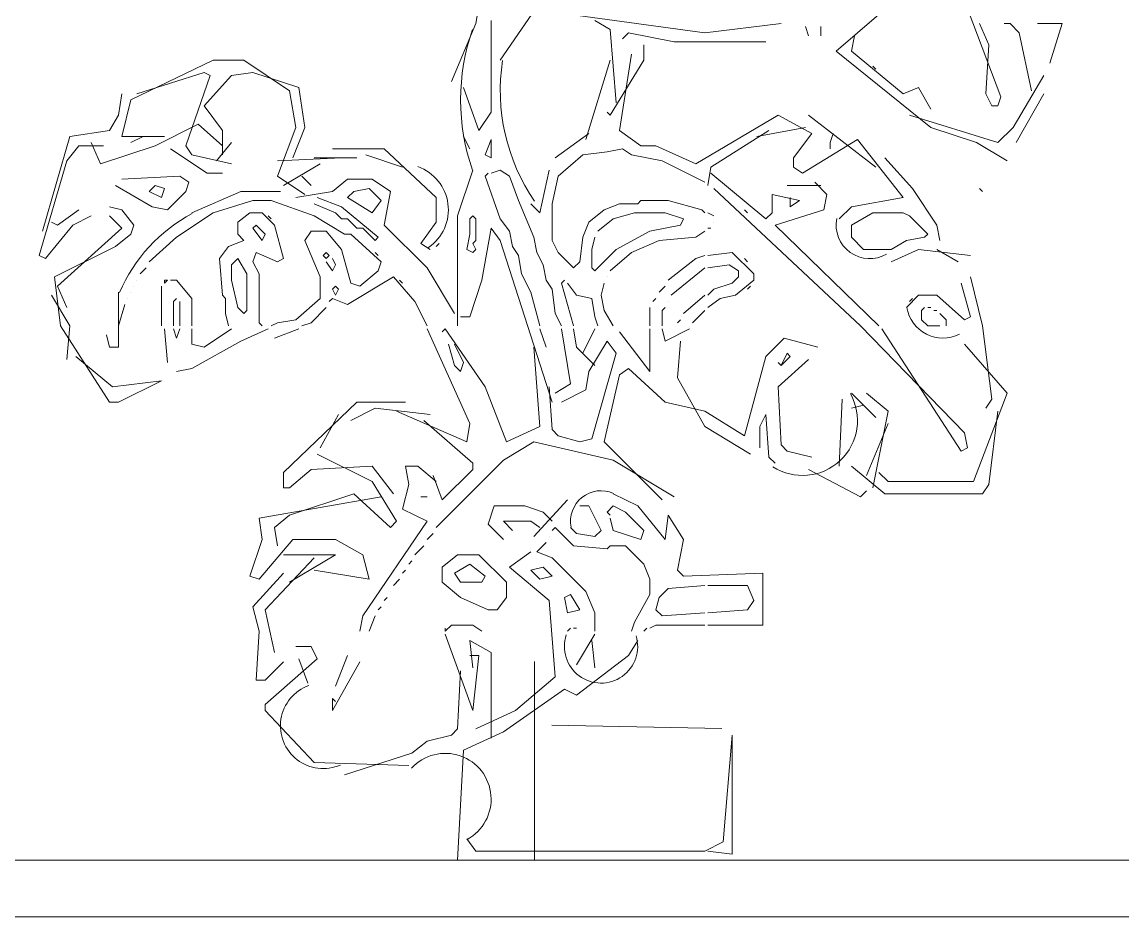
# Model space of a CAD drawing. Header units: millimetres. Extents: x 351279 to 387190, y -1289537 to -1277077.
# Drawn here: x 355872.7 to 356066.4, y -1277999.5 to -1277841.9 of the extents above; entities that cross this region are included whole.
import ezdxf

# ---------------------------------------------------------------- set-up
doc = ezdxf.new("R2010")
doc.units = ezdxf.units.MM
doc.header["$LTSCALE"] = 20
doc.layers.add('模块', color=6, linetype='Continuous', lineweight=15)
doc.layers.add('辅助', color=3, linetype='Continuous', lineweight=5)

msp = doc.modelspace()

# ---------------------------------------------------------------- linework, layer by layer
at = {"layer": '模块'}
for p, q in [((356370.728, -1277989.466), (355570.728, -1277989.466)), ((356370.728, -1277999.466), (355570.728, -1277999.466))]:
    msp.add_line(p, q, dxfattribs=at)
at = {"layer": '辅助', "color": 119}
for p, q in [((356030.61, -1277816.874), (356045.127, -1277855.048)), ((355952.648, -1277842.144), (355953.723, -1277835.692)), ((355965.014, -1277836.767), (355956.949, -1277848.596)), ((356027.384, -1277837.305), (356016.093, -1277846.983)), ((355955.336, -1277841.607), (355955.336, -1277857.737)), ((355969.316, -1277840.531), (355992.973, -1277843.757)), ((355973.617, -1277841.607), (355976.305, -1277843.22)), ((355948.346, -1277852.36), (355952.648, -1277842.144)), ((355976.305, -1277843.22), (355977.381, -1277856.124)), ((355979.531, -1277843.757), (355978.456, -1277844.833)), ((355987.596, -1277845.37), (355979.531, -1277843.757)), ((355992.973, -1277843.757), (356006.415, -1277842.144)), ((356010.716, -1277842.682), (356011.254, -1277844.295)), ((356013.404, -1277842.682), (356013.404, -1277844.295)), ((356042.976, -1277845.908), (356041.363, -1277842.144)), ((356045.665, -1277842.144), (356046.74, -1277842.144)), ((356046.74, -1277842.144), (356048.353, -1277843.757)), ((356048.353, -1277843.757), (356050.504, -1277853.973)), ((356055.88, -1277842.144), (356051.579, -1277842.144)), ((356053.73, -1277849.134), (356055.88, -1277842.144)), ((355982.22, -1277845.908), (355982.22, -1277848.596)), ((356003.726, -1277845.37), (355987.596, -1277845.37)), ((356018.781, -1277846.983), (356019.319, -1277844.295)), ((356042.439, -1277854.511), (356042.976, -1277845.908)), ((355980.069, -1277847.521), (355977.918, -1277860.963)), ((356016.093, -1277846.983), (356032.761, -1277860.425)), ((356027.922, -1277854.511), (356018.781, -1277846.983)), ((355891.891, -1277855.586), (355906.408, -1277848.596)), ((355906.408, -1277848.596), (355911.785, -1277848.596)), ((355911.785, -1277848.596), (355919.85, -1277853.973)), ((355976.305, -1277848.596), (355972.004, -1277862.576)), ((355982.22, -1277848.596), (355976.305, -1277858.274)), ((356022.545, -1277849.672), (356023.083, -1277850.209)), ((355892.966, -1277854.511), (355904.795, -1277850.747)), ((355905.87, -1277851.285), (355901.569, -1277863.651)), ((355904.795, -1277850.747), (355905.87, -1277851.285)), ((355909.634, -1277851.285), (355904.795, -1277856.661)), ((355913.398, -1277850.747), (355909.634, -1277851.285)), ((355921.463, -1277853.435), (355913.398, -1277850.747)), ((356023.083, -1277850.209), (356023.083, -1277850.209)), ((356047.278, -1277860.425), (356052.654, -1277851.285)), ((355922.538, -1277860.425), (355921.463, -1277853.435)), ((355953.185, -1277860.963), (355950.497, -1277853.435)), ((356030.61, -1277853.435), (356027.922, -1277854.511)), ((356032.761, -1277857.199), (356030.61, -1277853.435)), ((355890.278, -1277854.511), (355889.74, -1277858.274)), ((355890.278, -1277862.038), (355891.891, -1277855.586)), ((355919.85, -1277853.973), (355920.925, -1277860.425)), ((356043.514, -1277856.661), (356042.439, -1277854.511)), ((356045.127, -1277855.048), (356044.589, -1277856.661)), ((356052.654, -1277854.511), (356047.815, -1277863.113)), ((355904.795, -1277856.661), (355908.021, -1277860.963)), ((356044.589, -1277856.661), (356043.514, -1277856.661)), ((355889.74, -1277858.274), (355888.127, -1277860.963)), ((355955.336, -1277857.737), (355953.185, -1277860.963)), ((355976.305, -1277858.274), (355975.768, -1277857.737)), ((355991.36, -1277866.877), (356005.877, -1277858.274)), ((356005.877, -1277858.274), (356011.791, -1277861.5)), ((356011.254, -1277858.274), (356023.083, -1277867.415)), ((356028.997, -1277858.274), (356044.589, -1277863.113)), ((355888.127, -1277860.963), (355881.138, -1277862.038)), ((355896.192, -1277863.651), (355903.72, -1277859.887)), ((355903.72, -1277859.887), (355908.021, -1277863.651)), ((355908.021, -1277860.963), (355908.021, -1277865.264)), ((355920.925, -1277860.425), (355917.699, -1277869.028)), ((355920.388, -1277865.802), (355922.538, -1277860.425)), ((355977.918, -1277860.963), (355981.682, -1277863.651)), ((356004.264, -1277860.963), (355994.048, -1277867.415)), ((356010.716, -1277860.425), (356002.113, -1277862.038)), ((356032.761, -1277860.425), (356040.826, -1277863.113)), ((356044.589, -1277863.113), (356047.278, -1277860.425)), ((355881.138, -1277862.038), (355876.299, -1277878.706)), ((355884.901, -1277863.113), (355886.514, -1277866.877)), ((355897.805, -1277862.038), (355890.278, -1277862.038)), ((355894.042, -1277862.038), (355891.891, -1277863.113)), ((355909.634, -1277863.113), (355906.946, -1277866.339)), ((355950.497, -1277862.038), (355951.572, -1277864.189)), ((355955.336, -1277862.576), (355954.261, -1277865.264)), ((355955.336, -1277865.802), (355955.336, -1277862.576)), ((355972.542, -1277861.5), (355966.627, -1277865.802)), ((356011.791, -1277861.5), (356008.565, -1277865.802)), ((356010.178, -1277868.49), (356019.857, -1277862.576)), ((356015.555, -1277861.5), (356015.017, -1277863.113)), ((356015.017, -1277863.113), (356015.017, -1277864.189)), ((356019.857, -1277862.576), (356027.922, -1277872.791)), ((356040.826, -1277863.113), (356046.202, -1277866.339)), ((355880.6, -1277866.339), (355882.751, -1277863.651)), ((355882.751, -1277863.651), (355887.052, -1277863.651)), ((355886.514, -1277866.877), (355896.192, -1277863.651)), ((355905.333, -1277868.49), (355898.881, -1277864.189)), ((355901.569, -1277863.651), (355902.644, -1277865.264)), ((355902.644, -1277865.264), (355909.634, -1277866.877)), ((355927.377, -1277864.189), (355936.518, -1277864.189)), ((355933.292, -1277865.264), (355939.744, -1277867.415)), ((355936.518, -1277864.189), (355945.658, -1277872.791)), ((355954.261, -1277865.264), (355955.336, -1277865.802)), ((355967.165, -1277869.028), (355971.466, -1277865.264)), ((355971.466, -1277865.264), (355975.768, -1277864.726)), ((355975.768, -1277864.726), (355978.456, -1277864.189)), ((355978.456, -1277864.189), (355980.069, -1277865.264)), ((355980.069, -1277865.264), (355985.446, -1277866.339)), ((355981.682, -1277863.651), (355984.37, -1277863.651)), ((355984.37, -1277863.651), (355991.36, -1277866.877)), ((355875.761, -1277883.007), (355880.6, -1277866.339)), ((355928.99, -1277865.802), (355917.699, -1277866.339)), ((355925.227, -1277866.877), (355918.775, -1277870.641)), ((355924.151, -1277865.802), (355931.679, -1277865.802)), ((355985.446, -1277866.339), (355992.973, -1277870.103)), ((356008.565, -1277865.802), (356008.565, -1277867.415)), ((356024.696, -1277865.802), (356029.535, -1277871.178)), ((355900.494, -1277869.028), (355890.278, -1277869.565)), ((355900.494, -1277869.028), (355902.107, -1277870.103)), ((355908.021, -1277868.49), (355905.333, -1277868.49)), ((355917.699, -1277869.028), (355922.538, -1277872.254)), ((355922.001, -1277869.028), (355923.614, -1277870.641)), ((355949.422, -1277876.017), (355952.11, -1277867.952)), ((355954.261, -1277869.028), (355954.798, -1277868.49)), ((355954.798, -1277868.49), (355954.261, -1277869.028)), ((355954.261, -1277869.028), (355956.949, -1277876.555)), ((355955.336, -1277868.49), (355956.949, -1277867.952)), ((355956.949, -1277867.952), (355958.562, -1277869.028)), ((355958.562, -1277869.028), (355960.175, -1277873.329)), ((355963.939, -1277875.48), (355965.552, -1277867.952)), ((355967.165, -1277869.028), (355966.09, -1277873.867)), ((355994.048, -1277867.415), (355993.511, -1277870.641)), ((355994.048, -1277868.49), (356003.726, -1277876.555)), ((356008.565, -1277867.415), (356010.178, -1277868.49)), ((355895.655, -1277874.404), (355889.203, -1277870.641)), ((355896.192, -1277870.641), (355895.117, -1277871.716)), ((355897.805, -1277871.178), (355896.192, -1277870.641)), ((355902.107, -1277870.103), (355901.569, -1277871.716)), ((355927.377, -1277871.716), (355930.066, -1277869.565)), ((355930.066, -1277869.565), (355934.367, -1277869.565)), ((355934.367, -1277869.565), (355937.593, -1277871.716)), ((356007.49, -1277870.641), (356013.404, -1277870.641)), ((356014.48, -1277872.254), (356012.329, -1277870.103)), ((355895.117, -1277871.716), (355897.268, -1277872.791)), ((355897.268, -1277872.791), (355897.805, -1277871.178)), ((355901.569, -1277871.716), (355898.343, -1277874.942)), ((355911.247, -1277871.716), (355902.644, -1277875.48)), ((355918.237, -1277871.716), (355911.247, -1277871.716)), ((355920.925, -1277872.791), (355927.377, -1277871.716)), ((355924.689, -1277872.791), (355928.99, -1277874.404)), ((355931.141, -1277871.716), (355930.066, -1277872.791)), ((355930.066, -1277872.791), (355934.367, -1277875.48)), ((355933.829, -1277871.178), (355931.141, -1277871.716)), ((355935.98, -1277873.329), (355933.829, -1277871.178)), ((355937.593, -1277871.716), (355936.518, -1277877.63)), ((355945.658, -1277872.791), (355945.658, -1277877.093)), ((355994.586, -1277871.178), (356020.394, -1277895.374)), ((356004.802, -1277875.48), (356004.802, -1277872.254)), ((356004.802, -1277872.254), (356009.641, -1277873.329)), ((356008.028, -1277874.404), (356008.028, -1277872.791)), ((356013.942, -1277874.942), (356014.48, -1277872.254)), ((356027.922, -1277872.791), (356018.781, -1277874.404)), ((356029.535, -1277871.178), (356033.836, -1277877.63)), ((356041.363, -1277871.178), (356041.901, -1277871.716)), ((356041.901, -1277871.716), (356041.901, -1277871.716)), ((355878.987, -1277877.63), (355882.751, -1277874.942)), ((355888.127, -1277874.404), (355890.278, -1277874.942)), ((355890.278, -1277874.942), (355892.429, -1277877.63)), ((355898.343, -1277874.942), (355895.655, -1277874.404)), ((355906.408, -1277875.48), (355913.398, -1277873.329)), ((355913.398, -1277873.329), (355916.624, -1277873.329)), ((355916.624, -1277873.329), (355924.151, -1277876.017)), ((355927.915, -1277875.48), (355924.151, -1277873.867)), ((355928.99, -1277874.404), (355935.442, -1277879.781)), ((355934.367, -1277875.48), (355935.98, -1277873.329)), ((355960.175, -1277873.329), (355962.863, -1277879.781)), ((355962.326, -1277873.867), (355963.939, -1277875.48)), ((355966.09, -1277873.867), (355966.09, -1277880.319)), ((355972.542, -1277877.093), (355975.23, -1277874.942)), ((355975.23, -1277874.942), (355977.918, -1277873.867)), ((355977.918, -1277873.867), (355981.144, -1277873.867)), ((355981.144, -1277873.867), (355981.682, -1277873.329)), ((355981.682, -1277873.329), (355986.521, -1277873.329)), ((355986.521, -1277873.329), (355992.435, -1277874.942)), ((355992.435, -1277874.942), (355992.973, -1277875.48)), ((355999.963, -1277874.942), (356000.5, -1277875.48)), ((356000.5, -1277875.48), (355999.963, -1277874.942)), ((356005.339, -1277877.63), (356013.942, -1277874.942)), ((356009.641, -1277873.329), (356008.028, -1277874.404)), ((356018.781, -1277874.404), (356016.631, -1277876.555)), ((355884.901, -1277876.017), (355881.675, -1277877.63)), ((355888.127, -1277876.017), (355890.278, -1277878.168)), ((355899.956, -1277879.781), (355906.408, -1277875.48)), ((355910.71, -1277877.093), (355912.86, -1277875.48)), ((355912.86, -1277875.48), (355915.011, -1277875.48)), ((355915.011, -1277875.48), (355917.162, -1277877.63)), ((355916.086, -1277876.017), (355916.624, -1277876.555)), ((355916.624, -1277876.555), (355916.086, -1277876.017)), ((355924.151, -1277876.017), (355929.528, -1277879.243)), ((355928.99, -1277876.555), (355927.915, -1277875.48)), ((355930.066, -1277876.555), (355928.99, -1277876.555)), ((355931.679, -1277878.168), (355930.066, -1277876.555)), ((355949.422, -1277895.374), (355949.422, -1277876.017)), ((355952.11, -1277876.017), (355951.572, -1277876.555)), ((355951.572, -1277876.555), (355951.572, -1277879.243)), ((355952.648, -1277876.555), (355952.11, -1277876.017)), ((355952.648, -1277880.319), (355952.648, -1277876.555)), ((355956.949, -1277876.555), (355958.562, -1277878.706)), ((355974.155, -1277878.706), (355976.843, -1277876.555)), ((355976.843, -1277876.555), (355980.607, -1277875.48)), ((355980.607, -1277875.48), (355985.983, -1277875.48)), ((355985.983, -1277875.48), (355989.209, -1277876.555)), ((355989.209, -1277876.555), (355988.672, -1277877.63)), ((355993.511, -1277875.48), (355994.586, -1277876.017)), ((356003.726, -1277876.555), (356004.802, -1277875.48)), ((356022.545, -1277875.48), (356018.781, -1277877.63)), ((356027.922, -1277875.48), (356022.545, -1277875.48)), ((356028.997, -1277876.017), (356027.922, -1277875.48)), ((356032.223, -1277879.243), (356028.997, -1277876.017)), ((355881.675, -1277877.63), (355876.836, -1277883.545)), ((355877.912, -1277877.093), (355878.987, -1277877.63)), ((355890.278, -1277878.168), (355878.987, -1277888.384)), ((355892.429, -1277877.63), (355891.891, -1277879.243)), ((355910.71, -1277877.093), (355910.71, -1277879.243)), ((355913.936, -1277877.63), (355913.398, -1277878.168)), ((355913.398, -1277878.168), (355915.011, -1277880.319)), ((355915.549, -1277879.243), (355913.936, -1277877.63)), ((355917.162, -1277877.63), (355918.775, -1277883.545)), ((355923.614, -1277878.706), (355922.538, -1277880.319)), ((355926.302, -1277878.706), (355923.614, -1277878.706)), ((355928.99, -1277881.932), (355926.302, -1277878.706)), ((355932.754, -1277878.168), (355931.679, -1277878.168)), ((355934.905, -1277880.319), (355932.754, -1277878.168)), ((355936.518, -1277877.63), (355944.045, -1277885.158)), ((355945.658, -1277877.093), (355942.97, -1277880.856)), ((355955.336, -1277878.168), (355953.723, -1277887.308)), ((355956.949, -1277880.319), (355955.336, -1277878.168)), ((355958.562, -1277878.706), (355959.1, -1277881.394)), ((355971.466, -1277879.781), (355972.542, -1277877.093)), ((355983.295, -1277878.706), (355977.381, -1277881.932)), ((355988.672, -1277877.63), (355983.295, -1277878.706)), ((355991.36, -1277879.781), (355992.973, -1277878.706)), ((355993.511, -1277878.168), (355994.048, -1277878.168)), ((355994.048, -1277878.168), (355993.511, -1277878.168)), ((355994.586, -1277877.093), (355994.586, -1277877.093)), ((356023.62, -1277895.374), (356005.339, -1277877.63)), ((356018.781, -1277877.63), (356018.781, -1277879.781)), ((356033.836, -1277877.63), (356034.374, -1277880.319)), ((355891.891, -1277879.243), (355889.203, -1277881.394)), ((355895.117, -1277884.082), (355899.956, -1277879.781)), ((355911.785, -1277880.319), (355909.096, -1277881.394)), ((355910.71, -1277879.243), (355911.785, -1277880.319)), ((355915.011, -1277880.319), (355915.549, -1277879.243)), ((355922.538, -1277880.319), (355925.227, -1277886.771)), ((355929.528, -1277879.243), (355930.603, -1277879.243)), ((355930.603, -1277879.243), (355935.98, -1277884.082)), ((355935.442, -1277879.781), (355934.905, -1277880.319)), ((355951.572, -1277879.243), (355951.035, -1277881.932)), ((355952.11, -1277880.856), (355952.648, -1277880.319)), ((355966.09, -1277908.815), (355956.949, -1277880.319)), ((355962.863, -1277879.781), (355963.401, -1277882.469)), ((355966.09, -1277880.319), (355967.165, -1277882.469)), ((355970.929, -1277884.082), (355971.466, -1277879.781)), ((355973.079, -1277881.932), (355973.617, -1277879.781)), ((355980.069, -1277882.469), (355984.908, -1277880.319)), ((355984.908, -1277880.319), (355991.36, -1277879.781)), ((356018.781, -1277879.781), (356020.932, -1277881.932)), ((356025.771, -1277881.932), (356028.459, -1277880.319)), ((356028.459, -1277880.319), (356031.685, -1277879.781)), ((356031.685, -1277879.781), (356032.223, -1277879.243)), ((355889.203, -1277881.394), (355878.449, -1277886.771)), ((355909.096, -1277881.394), (355907.483, -1277883.545)), ((355913.936, -1277882.469), (355913.398, -1277884.082)), ((355917.699, -1277884.082), (355913.936, -1277882.469)), ((355926.302, -1277882.469), (355925.764, -1277883.007)), ((355926.84, -1277883.007), (355926.302, -1277882.469)), ((355930.603, -1277887.846), (355928.99, -1277881.932)), ((355934.905, -1277882.469), (355935.442, -1277883.007)), ((355935.442, -1277883.007), (355934.905, -1277882.469)), ((355940.819, -1277881.932), (355941.357, -1277882.469)), ((355941.357, -1277882.469), (355940.819, -1277881.932)), ((355942.97, -1277880.856), (355944.583, -1277881.932)), ((355945.658, -1277881.394), (355946.196, -1277880.856)), ((355946.196, -1277880.856), (355945.658, -1277881.394)), ((355951.035, -1277881.932), (355952.11, -1277882.469)), ((355952.648, -1277881.932), (355952.11, -1277880.856)), ((355952.11, -1277882.469), (355952.648, -1277881.932)), ((355959.1, -1277881.394), (355960.175, -1277883.007)), ((355963.401, -1277882.469), (355964.477, -1277884.62)), ((355967.165, -1277882.469), (355969.853, -1277885.158)), ((355973.079, -1277885.158), (355973.079, -1277881.932)), ((355977.381, -1277881.932), (355973.617, -1277885.695)), ((355976.305, -1277885.695), (355980.069, -1277882.469)), ((355993.511, -1277883.007), (355997.812, -1277882.469)), ((355997.812, -1277882.469), (356001.576, -1277886.233)), ((356020.932, -1277881.932), (356025.771, -1277881.932)), ((356025.771, -1277884.082), (356030.61, -1277881.932)), ((356030.61, -1277881.932), (356039.75, -1277883.007)), ((356033.836, -1277881.932), (356037.6, -1277884.082)), ((355876.836, -1277883.545), (355875.761, -1277883.007)), ((355907.483, -1277883.545), (355908.021, -1277889.997)), ((355910.71, -1277883.545), (355909.634, -1277884.62)), ((355909.634, -1277884.62), (355909.634, -1277887.308)), ((355912.323, -1277886.233), (355910.71, -1277883.545)), ((355913.398, -1277884.082), (355914.473, -1277886.233)), ((355918.775, -1277883.545), (355917.699, -1277884.082)), ((355925.764, -1277883.007), (355926.302, -1277883.545)), ((355926.302, -1277883.545), (355926.84, -1277883.007)), ((355926.302, -1277884.082), (355927.377, -1277885.695)), ((355927.915, -1277884.62), (355927.377, -1277883.545)), ((355927.377, -1277885.695), (355927.915, -1277884.62)), ((355935.98, -1277884.082), (355935.442, -1277885.695)), ((355960.175, -1277883.007), (355960.713, -1277886.233)), ((355964.477, -1277884.62), (355965.014, -1277887.308)), ((355969.853, -1277885.158), (355970.929, -1277884.082)), ((355986.521, -1277887.308), (355991.36, -1277883.545)), ((355991.36, -1277883.545), (355992.973, -1277883.007)), ((355993.511, -1277885.158), (355997.274, -1277884.62)), ((355997.274, -1277884.62), (355998.887, -1277885.695)), ((355999.963, -1277883.545), (356000.5, -1277884.082)), ((356000.5, -1277884.082), (355999.963, -1277883.545)), ((355893.504, -1277886.233), (355894.579, -1277885.158)), ((355912.323, -1277892.685), (355912.323, -1277886.233)), ((355914.473, -1277886.233), (355914.473, -1277894.836)), ((355935.442, -1277885.695), (355932.216, -1277888.384)), ((355944.045, -1277885.158), (355948.884, -1277893.223)), ((355960.713, -1277886.233), (355962.326, -1277889.459)), ((355973.617, -1277885.695), (355973.079, -1277885.158)), ((355987.059, -1277889.997), (355992.973, -1277885.158)), ((355998.887, -1277885.695), (355998.887, -1277886.771)), ((356001.576, -1277886.233), (356001.576, -1277887.308)), ((355878.449, -1277886.771), (355879.525, -1277895.374)), ((355878.987, -1277888.384), (355880.6, -1277892.148)), ((355892.429, -1277888.384), (355892.429, -1277888.384)), ((355892.966, -1277887.308), (355892.966, -1277887.308)), ((355897.268, -1277888.384), (355897.268, -1277895.374)), ((355897.805, -1277887.308), (355897.805, -1277887.846)), ((355897.805, -1277887.846), (355898.343, -1277887.308)), ((355898.343, -1277887.308), (355897.805, -1277887.308)), ((355898.881, -1277887.308), (355899.956, -1277887.308)), ((355899.956, -1277887.308), (355902.644, -1277890.534)), ((355909.634, -1277887.308), (355910.71, -1277892.148)), ((355925.227, -1277886.771), (355925.227, -1277890.534)), ((355927.915, -1277888.384), (355927.377, -1277888.921)), ((355928.453, -1277888.921), (355927.915, -1277888.384)), ((355930.066, -1277891.61), (355938.131, -1277886.771)), ((355932.216, -1277888.384), (355930.603, -1277887.846)), ((355938.131, -1277886.771), (355941.894, -1277891.072)), ((355939.206, -1277887.308), (355939.744, -1277887.846)), ((355939.744, -1277887.846), (355939.206, -1277887.308)), ((355953.723, -1277887.308), (355951.572, -1277893.761)), ((355965.014, -1277887.308), (355966.09, -1277888.921)), ((355967.703, -1277887.846), (355968.24, -1277887.308)), ((355968.24, -1277887.308), (355967.703, -1277887.846)), ((355967.703, -1277887.846), (355969.853, -1277895.374)), ((355968.778, -1277887.846), (355970.391, -1277889.997)), ((355975.23, -1277887.846), (355974.692, -1277889.997)), ((355975.768, -1277886.771), (355975.768, -1277886.771)), ((355984.908, -1277889.459), (355985.983, -1277888.384)), ((355997.812, -1277887.846), (355994.586, -1277888.921)), ((355998.887, -1277886.771), (355997.812, -1277887.846)), ((356001.576, -1277887.308), (355998.35, -1277889.997)), ((356000.5, -1277888.921), (356001.038, -1277888.384)), ((356001.038, -1277888.384), (356000.5, -1277888.921)), ((356038.137, -1277887.846), (356039.75, -1277893.761)), ((356039.75, -1277886.771), (356041.901, -1277895.374)), ((355877.912, -1277889.997), (355881.138, -1277895.374)), ((355889.74, -1277889.459), (355889.74, -1277899.137)), ((355891.891, -1277889.459), (355891.891, -1277889.459)), ((355908.021, -1277889.997), (355908.559, -1277890.534)), ((355927.377, -1277888.921), (355927.915, -1277889.997)), ((355927.915, -1277889.997), (355928.453, -1277888.921)), ((355962.326, -1277889.459), (355963.939, -1277895.374)), ((355966.09, -1277888.921), (355966.627, -1277893.223)), ((355970.391, -1277889.997), (355973.079, -1277890.534)), ((355974.692, -1277889.997), (355975.23, -1277892.685)), ((355989.209, -1277893.223), (355992.973, -1277889.997)), ((355994.586, -1277888.921), (355993.511, -1277889.997)), ((355998.35, -1277889.997), (355995.661, -1277890.534)), ((356030.61, -1277889.997), (356028.459, -1277892.148)), ((356033.836, -1277889.997), (356030.61, -1277889.997)), ((356038.675, -1277894.298), (356033.836, -1277889.997)), ((355890.816, -1277891.61), (355889.74, -1277895.374)), ((355891.353, -1277890.534), (355891.353, -1277890.534)), ((355899.418, -1277891.072), (355899.956, -1277890.534)), ((355899.956, -1277890.534), (355899.418, -1277891.072)), ((355899.418, -1277891.072), (355899.418, -1277895.374)), ((355900.494, -1277891.072), (355900.494, -1277895.374)), ((355902.644, -1277890.534), (355902.644, -1277895.374)), ((355908.559, -1277890.534), (355908.559, -1277893.223)), ((355910.71, -1277892.148), (355911.785, -1277893.223)), ((355925.227, -1277890.534), (355920.925, -1277894.298)), ((355923.614, -1277894.836), (355926.302, -1277892.148)), ((355926.84, -1277891.072), (355927.377, -1277890.534)), ((355927.377, -1277890.534), (355930.066, -1277891.61)), ((355941.894, -1277891.072), (355944.045, -1277895.374)), ((355973.079, -1277890.534), (355973.617, -1277893.761)), ((355983.295, -1277892.148), (355983.295, -1277895.374)), ((355983.833, -1277891.072), (355984.37, -1277890.534)), ((355985.446, -1277892.685), (355985.983, -1277892.148)), ((355985.983, -1277892.148), (355985.446, -1277892.685)), ((355986.521, -1277891.072), (355986.521, -1277891.072)), ((355995.661, -1277890.534), (355993.511, -1277892.148)), ((356028.997, -1277891.072), (356029.535, -1277890.534)), ((356029.535, -1277890.534), (356028.997, -1277891.072)), ((356031.148, -1277892.685), (356031.685, -1277892.148)), ((356031.685, -1277892.148), (356031.148, -1277892.685)), ((356032.223, -1277892.148), (356032.761, -1277892.148)), ((356032.761, -1277892.148), (356032.223, -1277892.148)), ((355908.559, -1277893.223), (355909.096, -1277895.374)), ((355911.785, -1277893.223), (355912.323, -1277892.685)), ((355920.925, -1277894.298), (355917.699, -1277894.836)), ((355951.572, -1277893.761), (355949.959, -1277893.761)), ((355966.627, -1277893.223), (355967.703, -1277895.374)), ((355973.617, -1277893.761), (355974.155, -1277895.374)), ((355975.23, -1277892.685), (355976.843, -1277895.374)), ((355985.446, -1277892.685), (355985.446, -1277895.374)), ((355988.134, -1277894.836), (355988.672, -1277894.298)), ((355990.822, -1277894.836), (355992.973, -1277892.685)), ((356031.148, -1277892.685), (356031.148, -1277894.298)), ((356031.148, -1277894.298), (356032.223, -1277895.374)), ((356033.298, -1277892.685), (356033.836, -1277892.685)), ((356033.836, -1277892.685), (356033.298, -1277892.685)), ((356034.374, -1277893.223), (356035.449, -1277894.298)), ((356035.449, -1277894.298), (356035.449, -1277895.374)), ((356039.75, -1277893.761), (356038.675, -1277894.298)), ((355879.525, -1277895.374), (355888.127, -1277908.815)), ((355881.138, -1277895.374), (355880.6, -1277901.288)), ((355897.805, -1277895.911), (355898.343, -1277901.826)), ((355899.418, -1277895.911), (355899.956, -1277897.524)), ((355899.956, -1277897.524), (355900.494, -1277895.911)), ((355902.644, -1277895.911), (355902.644, -1277898.6)), ((355904.795, -1277899.137), (355909.634, -1277895.911)), ((355911.247, -1277898.062), (355916.086, -1277895.911)), ((355914.473, -1277894.836), (355915.011, -1277895.374)), ((355917.699, -1277894.836), (355916.624, -1277895.374)), ((355921.463, -1277895.911), (355917.162, -1277897.524)), ((355922.001, -1277895.374), (355923.614, -1277894.836)), ((355944.045, -1277895.911), (355951.572, -1277912.579)), ((355946.733, -1277896.449), (355947.271, -1277895.911)), ((355947.271, -1277895.911), (355954.261, -1277906.127)), ((355963.939, -1277895.911), (355965.014, -1277899.137)), ((355969.316, -1277905.589), (355967.703, -1277895.911)), ((355969.853, -1277895.911), (355970.391, -1277899.137)), ((355973.617, -1277895.911), (355971.466, -1277900.213)), ((355983.295, -1277895.911), (355983.295, -1277903.439)), ((355985.446, -1277895.911), (355985.983, -1277898.062)), ((355985.983, -1277898.062), (355990.285, -1277895.911)), ((356020.394, -1277895.374), (356038.675, -1277914.192)), ((356038.137, -1277917.418), (356024.158, -1277895.911)), ((356032.223, -1277895.374), (356034.374, -1277895.374)), ((356041.901, -1277895.374), (356043.514, -1277908.278)), ((355888.127, -1277899.137), (355887.59, -1277896.987)), ((355902.644, -1277902.901), (355911.247, -1277898.062)), ((355975.768, -1277898.062), (355972.542, -1277903.439)), ((355977.381, -1277900.213), (355975.768, -1277898.062)), ((355983.295, -1277903.439), (355977.918, -1277896.449)), ((355988.672, -1277898.062), (355988.134, -1277904.514)), ((356003.726, -1277900.75), (356006.952, -1277897.524)), ((356006.952, -1277897.524), (356012.867, -1277899.137)), ((355889.74, -1277899.137), (355888.127, -1277899.137)), ((355902.644, -1277898.6), (355904.795, -1277899.137)), ((355947.809, -1277898.6), (355948.884, -1277902.363)), ((355950.497, -1277901.826), (355948.884, -1277898.6)), ((355963.939, -1277913.117), (355962.863, -1277899.137)), ((355970.391, -1277899.137), (355973.617, -1277902.363)), ((356038.675, -1277898.6), (356046.202, -1277907.202)), ((355888.665, -1277906.127), (355882.213, -1277900.75)), ((355949.959, -1277903.439), (355950.497, -1277901.826)), ((355973.079, -1277915.267), (355977.381, -1277900.213)), ((355999.963, -1277914.73), (356003.726, -1277900.75)), ((356005.877, -1277906.127), (356011.254, -1277901.288)), ((356005.877, -1277901.826), (356006.415, -1277902.363)), ((356006.415, -1277902.363), (356007.49, -1277900.213)), ((356008.028, -1277900.75), (356006.415, -1277902.363)), ((356007.49, -1277900.213), (356008.028, -1277900.75)), ((355899.956, -1277903.439), (355902.644, -1277902.901)), ((355948.884, -1277902.363), (355949.959, -1277903.439)), ((355972.542, -1277903.439), (355972.004, -1277906.665)), ((355975.23, -1277915.805), (355977.918, -1277903.976)), ((355977.918, -1277903.976), (355979.531, -1277902.901)), ((355979.531, -1277902.901), (355985.983, -1277908.815)), ((355897.268, -1277905.052), (355888.665, -1277906.127)), ((355889.74, -1277908.815), (355897.268, -1277905.052)), ((355966.627, -1277907.202), (355969.316, -1277905.589)), ((355988.134, -1277904.514), (355992.973, -1277913.117)), ((355954.261, -1277906.127), (355958.024, -1277915.805)), ((355965.552, -1277906.127), (355966.09, -1277913.654)), ((355972.004, -1277906.665), (355967.703, -1277908.815)), ((356006.415, -1277916.343), (356005.877, -1277906.127)), ((356023.083, -1277911.504), (356018.781, -1277907.202)), ((356021.47, -1277907.202), (356025.233, -1277910.428)), ((356046.202, -1277907.202), (356040.288, -1277922.795)), ((355888.127, -1277908.815), (355889.74, -1277908.815)), ((355931.679, -1277908.815), (355918.775, -1277921.182)), ((355940.281, -1277908.815), (355931.679, -1277908.815)), ((355985.983, -1277908.815), (355992.973, -1277910.428)), ((356017.168, -1277908.278), (356016.631, -1277920.106)), ((356020.932, -1277909.353), (356018.781, -1277909.891)), ((356043.514, -1277908.278), (356042.439, -1277909.891)), ((355928.453, -1277910.966), (355925.227, -1277916.88)), ((355934.905, -1277909.891), (355930.603, -1277912.041)), ((355944.583, -1277910.966), (355934.905, -1277909.891)), ((355951.035, -1277915.805), (355938.668, -1277910.428)), ((355992.973, -1277910.428), (355999.963, -1277914.73)), ((356003.726, -1277910.966), (356002.651, -1277913.117)), ((356004.264, -1277918.493), (356003.726, -1277910.966)), ((356025.233, -1277910.428), (356022.545, -1277923.87)), ((356044.589, -1277910.428), (356042.976, -1277923.332)), ((355943.507, -1277912.041), (355952.11, -1277919.569)), ((355951.572, -1277912.579), (355951.035, -1277915.805)), ((355958.024, -1277915.805), (355963.939, -1277913.117)), ((355966.09, -1277913.654), (355967.165, -1277914.73)), ((355992.973, -1277913.117), (356001.038, -1277917.956)), ((356002.651, -1277913.117), (356002.651, -1277916.88)), ((356025.233, -1277912.579), (356021.47, -1277921.719)), ((355967.165, -1277914.73), (355970.929, -1277915.805)), ((355970.929, -1277915.805), (355973.079, -1277915.267)), ((356038.675, -1277914.192), (356039.213, -1277916.88)), ((355962.863, -1277915.805), (355957.487, -1277919.031)), ((355976.843, -1277919.031), (355962.863, -1277915.805)), ((355985.446, -1277926.021), (355975.23, -1277915.805)), ((356007.49, -1277917.418), (356006.415, -1277916.343)), ((356011.791, -1277918.493), (356007.49, -1277917.418)), ((356039.213, -1277916.88), (356038.137, -1277917.418)), ((355924.689, -1277917.956), (355934.367, -1277922.795)), ((355957.487, -1277919.031), (355945.658, -1277930.86)), ((355952.11, -1277919.569), (355952.11, -1277920.644)), ((355987.596, -1277925.483), (355976.843, -1277919.031)), ((356005.339, -1277919.569), (356004.264, -1277918.493)), ((355918.775, -1277921.182), (355918.775, -1277923.87)), ((355919.85, -1277923.87), (355923.614, -1277920.644)), ((355923.614, -1277920.644), (355934.367, -1277920.106)), ((355934.367, -1277920.106), (355938.131, -1277924.945)), ((355940.281, -1277920.106), (355942.432, -1277920.106)), ((355940.819, -1277923.332), (355940.281, -1277920.106)), ((355942.432, -1277920.106), (355945.658, -1277922.795)), ((355952.11, -1277920.644), (355946.733, -1277926.021)), ((356020.394, -1277925.483), (356011.254, -1277920.644)), ((356024.696, -1277924.945), (356018.781, -1277920.106)), ((356025.233, -1277922.795), (356023.62, -1277921.182)), ((355934.367, -1277922.795), (355938.668, -1277929.784)), ((355939.744, -1277927.634), (355940.819, -1277923.332)), ((355946.733, -1277926.021), (355945.12, -1277921.719)), ((356040.288, -1277922.795), (356025.233, -1277922.795)), ((356042.976, -1277923.332), (356041.901, -1277924.945)), ((355918.775, -1277923.87), (355919.85, -1277923.87)), ((355931.141, -1277924.945), (355919.85, -1277928.709)), ((355937.593, -1277930.86), (355931.141, -1277924.945)), ((355976.843, -1277924.945), (355981.144, -1277927.096)), ((356021.47, -1277924.408), (356020.394, -1277925.483)), ((356041.901, -1277924.945), (356024.696, -1277924.945)), ((355935.98, -1277925.483), (355914.473, -1277929.247)), ((355942.97, -1277925.483), (355944.045, -1277925.483)), ((355944.045, -1277925.483), (355944.045, -1277925.483)), ((355955.874, -1277927.096), (355954.798, -1277930.322)), ((355961.25, -1277927.096), (355955.874, -1277927.096)), ((355964.477, -1277928.171), (355961.25, -1277927.096)), ((355968.778, -1277926.021), (355962.863, -1277932.473)), ((355970.929, -1277927.096), (355972.542, -1277927.096)), ((355972.542, -1277927.096), (355974.692, -1277931.397)), ((355975.768, -1277928.171), (355976.843, -1277927.096)), ((355976.843, -1277927.096), (355978.994, -1277928.171)), ((355981.144, -1277927.096), (355985.983, -1277933.01)), ((355914.473, -1277929.247), (355915.011, -1277933.01)), ((355919.85, -1277928.709), (355917.162, -1277930.86)), ((355944.045, -1277929.784), (355939.744, -1277927.634)), ((355966.09, -1277929.784), (355964.477, -1277928.171)), ((355976.305, -1277928.709), (355975.768, -1277928.171)), ((355976.843, -1277931.397), (355976.305, -1277929.247)), ((355978.994, -1277928.171), (355982.22, -1277931.397)), ((355985.983, -1277933.01), (355986.521, -1277928.709)), ((355986.521, -1277928.709), (355989.209, -1277933.01)), ((355917.162, -1277930.86), (355917.699, -1277934.086)), ((355932.754, -1277946.452), (355944.045, -1277929.784)), ((355938.668, -1277929.784), (355937.593, -1277930.86)), ((355954.798, -1277930.322), (355957.487, -1277933.01)), ((355959.1, -1277931.397), (355957.487, -1277929.784)), ((355957.487, -1277929.784), (355962.326, -1277929.784)), ((355962.326, -1277929.784), (355963.939, -1277930.86)), ((355966.09, -1277931.397), (355966.627, -1277930.86)), ((355966.627, -1277930.86), (355969.853, -1277934.086)), ((355970.391, -1277931.935), (355969.316, -1277930.86)), ((355915.011, -1277933.01), (355912.86, -1277939.462)), ((355914.473, -1277940), (355920.388, -1277933.01)), ((355920.388, -1277933.01), (355927.915, -1277933.01)), ((355927.915, -1277933.01), (355932.754, -1277935.699)), ((355944.045, -1277933.01), (355945.12, -1277931.935)), ((355965.552, -1277932.473), (355965.552, -1277932.473)), ((355973.617, -1277932.473), (355970.391, -1277931.935)), ((355974.692, -1277931.397), (355973.617, -1277932.473)), ((355981.682, -1277933.01), (355976.843, -1277931.397)), ((355982.22, -1277931.397), (355981.682, -1277933.01)), ((355989.209, -1277933.01), (355988.134, -1277938.387)), ((355941.894, -1277935.699), (355943.507, -1277934.086)), ((355963.401, -1277935.161), (355965.014, -1277933.548)), ((355969.853, -1277934.086), (355975.768, -1277934.623)), ((355975.768, -1277934.623), (355976.305, -1277934.086)), ((355976.305, -1277934.086), (355978.994, -1277934.086)), ((355978.994, -1277934.086), (355982.22, -1277937.312)), ((355915.549, -1277945.377), (355924.151, -1277936.236)), ((355918.775, -1277935.699), (355927.915, -1277935.699)), ((355927.915, -1277935.699), (355919.85, -1277940.538)), ((355932.754, -1277935.699), (355933.829, -1277940)), ((355940.819, -1277937.312), (355941.357, -1277936.774)), ((355949.422, -1277935.699), (355946.733, -1277937.849)), ((355953.185, -1277935.699), (355949.422, -1277935.699)), ((355958.024, -1277940.538), (355953.185, -1277935.699)), ((355962.326, -1277935.161), (355958.562, -1277937.849)), ((355963.401, -1277935.161), (355966.09, -1277936.236)), ((355966.09, -1277936.236), (355972.004, -1277942.151)), ((355918.775, -1277938.925), (355913.398, -1277944.839)), ((355933.829, -1277940), (355924.151, -1277938.387)), ((355939.744, -1277938.925), (355940.281, -1277938.387)), ((355946.733, -1277937.849), (355946.733, -1277940.538)), ((355951.572, -1277937.312), (355948.884, -1277938.925)), ((355948.884, -1277938.925), (355949.959, -1277940.538)), ((355954.261, -1277939.462), (355951.572, -1277937.312)), ((355958.562, -1277937.849), (355965.552, -1277943.764)), ((355964.477, -1277937.849), (355962.326, -1277938.387)), ((355962.326, -1277938.387), (355963.939, -1277940)), ((355966.09, -1277939.462), (355964.477, -1277937.849)), ((355982.22, -1277937.312), (355983.295, -1277940)), ((355988.134, -1277938.387), (355989.209, -1277939.462)), ((355989.209, -1277939.462), (356003.189, -1277938.925)), ((356003.189, -1277938.925), (356003.189, -1277948.065)), ((355912.86, -1277939.462), (355914.473, -1277940)), ((355938.131, -1277941.075), (355939.206, -1277940)), ((355946.733, -1277940.538), (355949.959, -1277943.226)), ((355949.959, -1277940.538), (355953.723, -1277940.538)), ((355953.723, -1277940.538), (355954.261, -1277939.462)), ((355958.024, -1277943.226), (355958.024, -1277940.538)), ((355963.939, -1277940), (355966.09, -1277939.462)), ((355983.295, -1277940), (355983.295, -1277942.688)), ((355937.593, -1277942.151), (355937.593, -1277942.151)), ((355969.316, -1277942.688), (355968.24, -1277943.226)), ((355970.929, -1277945.377), (355969.316, -1277942.688)), ((355972.004, -1277942.151), (355973.617, -1277945.915)), ((355983.295, -1277942.688), (355980.607, -1277947.528)), ((355984.908, -1277943.226), (355986.521, -1277941.613)), ((355986.521, -1277941.613), (355992.973, -1277941.075)), ((355993.511, -1277941.075), (356000.5, -1277941.075)), ((356000.5, -1277941.075), (356001.576, -1277943.764)), ((355936.518, -1277943.764), (355937.055, -1277943.226)), ((355949.959, -1277943.226), (355954.798, -1277945.377)), ((355956.411, -1277945.377), (355958.024, -1277943.226)), ((355965.552, -1277943.764), (355966.627, -1277957.206)), ((355968.24, -1277943.226), (355968.778, -1277945.915)), ((355984.908, -1277943.226), (355984.37, -1277945.377)), ((356001.576, -1277943.764), (356000.5, -1277945.377)), ((355913.398, -1277944.839), (355914.473, -1277949.141)), ((355917.162, -1277952.904), (355915.549, -1277945.377)), ((355932.216, -1277949.141), (355932.754, -1277946.452)), ((355934.905, -1277946.452), (355933.829, -1277949.141)), ((355935.442, -1277945.377), (355935.98, -1277944.839)), ((355954.798, -1277945.377), (355956.411, -1277945.377)), ((355968.778, -1277945.915), (355970.929, -1277945.377)), ((355973.617, -1277945.915), (355973.617, -1277949.141)), ((355984.37, -1277945.377), (355985.446, -1277946.452)), ((355985.446, -1277946.452), (355992.973, -1277945.915)), ((356000.5, -1277945.377), (355993.511, -1277945.915)), ((355947.271, -1277949.141), (355948.346, -1277948.065)), ((355947.271, -1277948.603), (355947.271, -1277949.141)), ((355948.346, -1277948.065), (355952.11, -1277948.065)), ((355952.11, -1277948.065), (355953.723, -1277949.141)), ((355968.778, -1277949.141), (355969.316, -1277948.603)), ((355969.316, -1277948.603), (355968.778, -1277949.141)), ((355969.853, -1277948.603), (355970.391, -1277948.603)), ((355970.391, -1277948.603), (355969.853, -1277948.603)), ((355980.607, -1277947.528), (355980.069, -1277949.141)), ((355982.22, -1277949.141), (355982.757, -1277948.603)), ((355982.757, -1277948.603), (355982.22, -1277949.141)), ((355983.295, -1277948.603), (355984.37, -1277948.065)), ((355984.37, -1277948.065), (355992.973, -1277948.065)), ((355999.425, -1277948.065), (355993.511, -1277948.065)), ((356003.189, -1277948.065), (355999.425, -1277948.065)), ((355914.473, -1277949.141), (355913.936, -1277957.743)), ((355952.11, -1277963.12), (355947.271, -1277949.678)), ((355973.617, -1277949.678), (355970.391, -1277955.055)), ((355920.925, -1277951.829), (355923.614, -1277951.829)), ((355923.614, -1277951.829), (355924.689, -1277953.98)), ((355952.11, -1277955.593), (355951.572, -1277950.754)), ((355951.572, -1277950.754), (355955.336, -1277952.904)), ((355973.079, -1277950.754), (355973.617, -1277955.593)), ((355979.531, -1277953.442), (355981.144, -1277950.754)), ((355924.689, -1277953.98), (355915.549, -1277962.045)), ((355921.463, -1277953.98), (355923.076, -1277958.281)), ((355930.066, -1277953.442), (355927.915, -1277958.819)), ((355951.572, -1277953.442), (355953.185, -1277953.442)), ((355953.185, -1277953.442), (355952.11, -1277963.12)), ((355955.336, -1277952.904), (355955.336, -1277967.959)), ((355970.391, -1277960.432), (355979.531, -1277953.442)), ((355915.549, -1277957.743), (355918.775, -1277954.517)), ((355927.377, -1277963.12), (355932.216, -1277954.517)), ((355949.422, -1277966.346), (355949.959, -1277956.13)), ((355962.996, -1277989.466), (355962.996, -1277954.466)), ((355913.936, -1277957.743), (355915.549, -1277957.743)), ((355966.627, -1277957.206), (355959.637, -1277963.12)), ((355957.487, -1277966.884), (355968.24, -1277959.356)), ((355968.24, -1277959.356), (355970.391, -1277960.432)), ((355915.549, -1277962.045), (355915.549, -1277963.12)), ((355927.915, -1277961.507), (355927.377, -1277960.969)), ((355927.377, -1277960.969), (355927.377, -1277963.12)), ((355915.549, -1277963.12), (355924.151, -1277972.26)), ((355959.637, -1277963.12), (355952.648, -1277966.346)), ((355944.045, -1277968.497), (355948.346, -1277967.421)), ((355948.346, -1277967.421), (355949.422, -1277966.346)), ((355950.497, -1277970.11), (355957.487, -1277966.884)), ((355996.199, -1277986.24), (355997.812, -1277967.421)), ((355997.812, -1277967.421), (355997.812, -1277988.39)), ((355941.357, -1277970.647), (355944.045, -1277968.497)), ((355929.528, -1277974.411), (355941.357, -1277970.647)), ((355949.422, -1277989.466), (355950.497, -1277970.11)), ((355924.151, -1277972.26), (355940.819, -1277972.798)), ((355951.035, -1277985.702), (355952.648, -1277987.853)), ((355992.973, -1277987.853), (355996.199, -1277986.24)), ((355952.648, -1277987.853), (355992.973, -1277987.853)), ((355997.812, -1277988.39), (355993.511, -1277987.853)), ((355992.973, -1277989.466), (355949.422, -1277989.466))]:
    msp.add_line(p, q, dxfattribs=at)
msp.add_lwpolyline([(355966.024, -1277965.689), (355995.955, -1277966.258)], dxfattribs=at)
for centre, radius, start, end in [((355987.596, -1277855.586), 37.637, 160.78733, 199.21267), ((355991.36, -1277853.973), 34.411, 171.11934, 214.41836), ((355939.744, -1277874.942), 8.065, 304.69515, 70.34618), ((355916.086, -1277900.75), 28.497, 118.00918, 156.80141), ((356022.007, -1277877.63), 5.914, 168.69007, 300.25644), ((356034.911, -1277891.072), 6.452, 189.46232, 296.56505), ((356010.178, -1277912.041), 9.678, 237.26477, 29.35775), ((355974.692, -1277929.784), 5.377, 66.03751, 191.30993), ((355974.692, -1277951.829), 6.452, 161.56505, 17.10273), ((355925.764, -1277965.808), 7.527, 109.65382, 293.62938), ((355947.271, -1277978.712), 8.065, 298.30076, 137.48955)]:
    msp.add_arc(centre, radius, start, end, dxfattribs=at)

doc.saveas('drawing.dxf')
